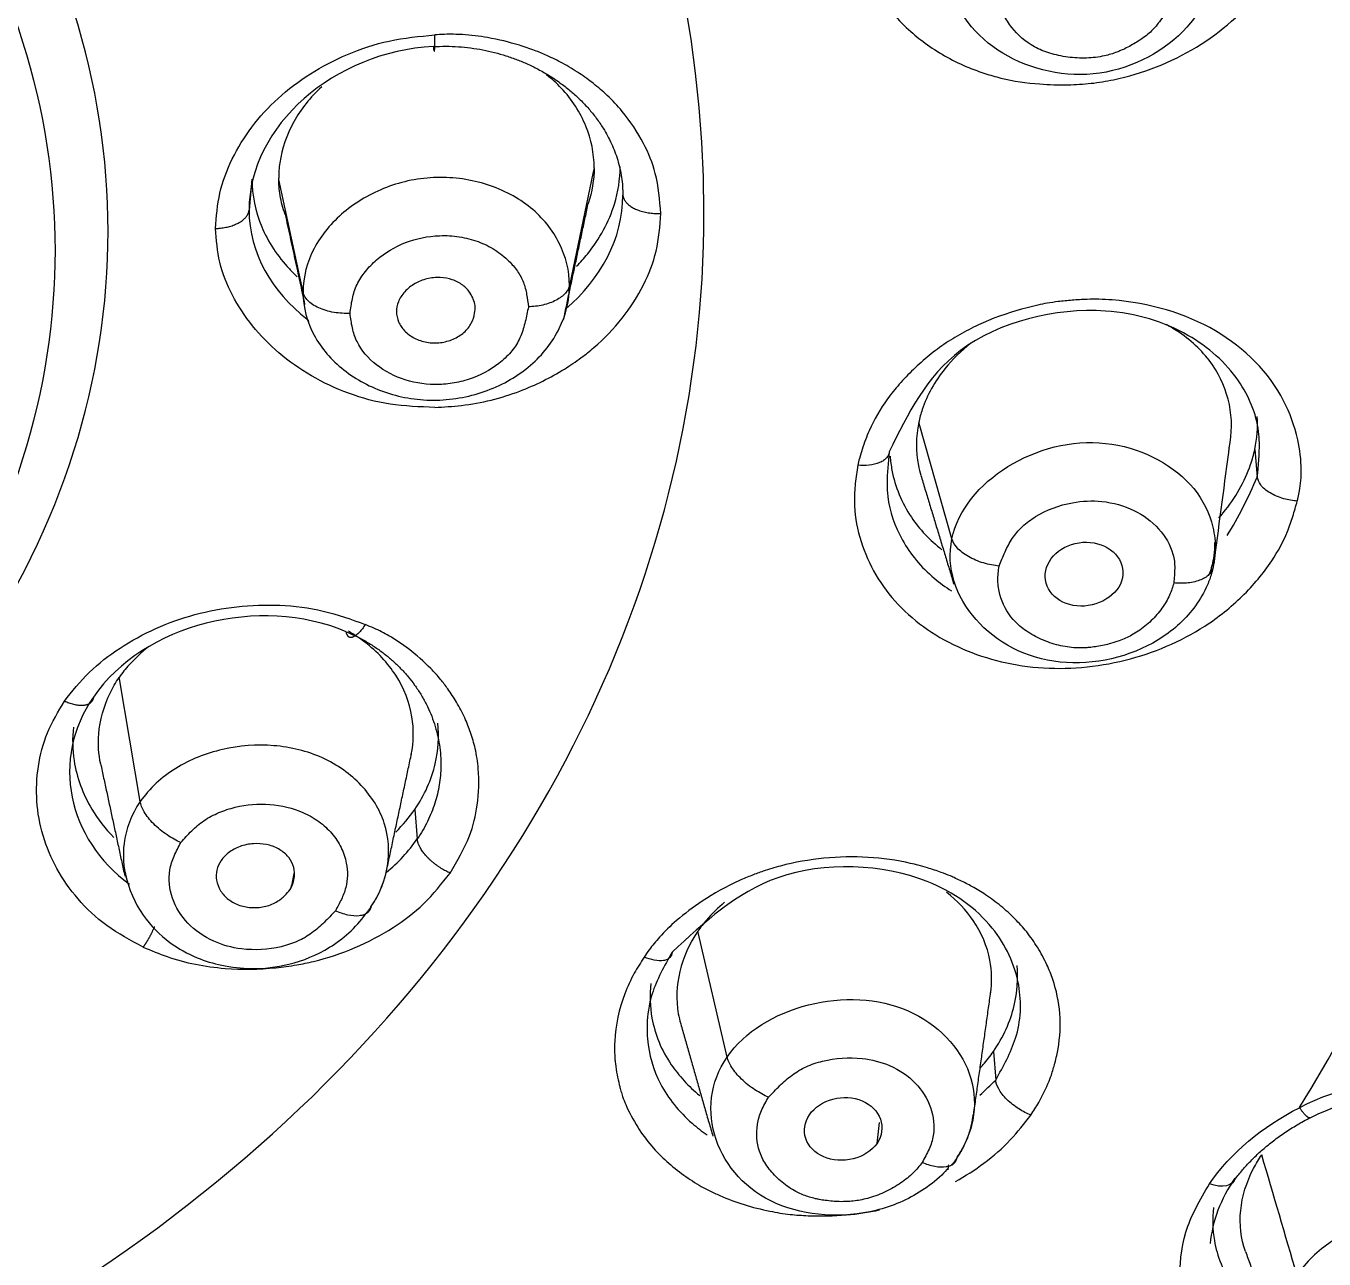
# Model space of a CAD drawing. Extents: x 0 to 1128, y 0 to 827.
# Drawn here: x 447.66 to 462.3, y 530.05 to 543.96 of the extents above; entities that cross this region are included whole.
import ezdxf

# ---------------------------------------------------------------- set-up
doc = ezdxf.new("R2010")
doc.units = 0
doc.header["$LTSCALE"] = 10
doc.header["$MEASUREMENT"] = 0
doc.layers.add('1', color=7, linetype='CONTINUOUS')

msp = doc.modelspace()

# ---------------------------------------------------------------- linework, layer by layer
at = {"layer": '1', "color": 7, "linetype": 'Continuous', "lineweight": -3}
for p, q in [((454.06, 542.309), (453.792, 541.028)), ((454.07, 542.357), (454.06, 542.309)), ((450.211, 542.229), (450.178, 541.879)), ((450.515, 542.224), (450.512, 542.239)), ((450.787, 540.954), (450.515, 542.224)), ((457.735, 539.472), (457.731, 539.485)), ((458.106, 538.17), (457.735, 539.472)), ((461.521, 539.18), (461.55, 538.868)), ((448.715, 536.591), (448.712, 536.607)), ((448.95, 535.207), (448.715, 536.591)), ((452.048, 535.12), (452.075, 534.787)), ((455.244, 533.732), (455.24, 533.746)), ((455.57, 532.326), (455.244, 533.732)), ((458.573, 532.388), (458.599, 532.067)), ((457.261, 531.352), (457.29, 531.586))]:
    msp.add_line(p, q, dxfattribs=at)
for centre, major_axis, start_param, end_param in [((437.081, 545.153), (38.932, 0), 5.765608, 7.853982), ((437.081, 545.084), (38.762, 0), 4.712389, 7.853982), ((437.081, 545.06), (38.555, 0), 4.712389, 7.853982), ((437.081, 545.06), (-37.7, 0), 2.104965, 4.712389), ((437.081, 541.86), (-18.228, 0), 3.141593, 4.712389), ((437.081, 541.64), (11.507, 0), 4.712389, 7.853982), ((437.081, 541.425), (10.912, 0), 4.712389, 7.853982), ((437.081, 544.455), (-36.953, 0), 1.570796, 3.141593), ((437.081, 541.86), (-18.228, 0), 1.570796, 3.141593), ((437.081, 542.522), (28.054, 0), 5.807892, 5.972982), ((437.081, 544.651), (37.281, 0), 3.592657, 5.752256)]:
    msp.add_ellipse(centre, major_axis=major_axis, ratio=0.838671, start_param=start_param, end_param=end_param, dxfattribs=at)
for points, knots in [([(443.123, 512.535), (448.124, 513.167), (452.981, 514.592), (461.741, 518.832), (465.642, 521.647), (471.949, 528.279), (474.354, 532.094), (477.336, 540.2), (477.912, 544.488), (477.157, 552.948), (475.825, 557.116), (471.437, 564.759), (468.382, 568.232), (460.967, 574.002), (456.61, 576.298), (447.195, 579.397), (442.139, 580.199), (437.081, 580.199)], [0, 0, 0, 0, 0.125, 0.125, 0.25, 0.25, 0.375, 0.375, 0.5, 0.5, 0.625, 0.625, 0.75, 0.75, 0.875, 0.875, 1, 1, 1, 1]), ([(455.303, 576.847), (456.25, 576.426), (458.143, 575.585), (460.822, 574.091), (463.36, 572.437), (465.732, 570.617), (467.926, 568.648), (469.928, 566.539), (471.726, 564.304), (473.307, 561.957), (474.662, 559.512), (475.784, 556.986), (476.664, 554.392), (477.297, 551.748), (477.68, 549.07), (477.81, 546.374), (477.717, 544.365), (477.602, 543.26), (477.577, 543.05)], [0, 0, 0, 0, 0.065645, 0.131286, 0.196924, 0.262559, 0.328196, 0.393835, 0.459473, 0.525111, 0.590749, 0.656388, 0.722029, 0.787671, 0.853315, 0.91896, 0.984607, 1, 1, 1, 1]), ([(457.043, 544.905), (457.046, 544.893), (457.052, 544.863), (457.072, 544.793), (457.103, 544.695), (457.143, 544.579), (457.191, 544.476), (457.237, 544.385), (457.318, 544.256), (457.444, 544.085), (457.625, 543.899), (457.899, 543.684), (458.183, 543.524), (458.474, 543.42), (458.736, 543.343), (459.051, 543.298), (459.394, 543.289), (459.673, 543.304), (460.177, 543.387), (460.899, 543.672), (461.638, 544.322), (461.975, 545.009), (462.029, 545.434), (462.036, 545.585), (462.038, 545.625), (462.037, 545.701), (462.027, 545.822), (462.01, 545.914), (462, 545.967)], [0, 0, 0, 0, 0.005864, 0.013636, 0.0326, 0.052305, 0.068717, 0.083048, 0.098102, 0.135918, 0.175985, 0.209648, 0.282733, 0.308607, 0.333502, 0.390915, 0.43169, 0.465294, 0.497637, 0.625651, 0.753059, 0.878493, 0.939776, 0.94194, 0.945638, 0.957611, 0.975697, 1, 1, 1, 1]), ([(461.053, 544.95), (461.051, 544.963), (461.067, 544.876), (461.075, 544.794), (461.076, 544.748), (461.073, 544.611), (461.058, 544.527), (460.989, 544.282), (460.909, 544.128), (460.575, 543.718), (460.226, 543.511), (459.08, 543.288), (458.242, 543.741), (458.106, 544.388)], [0, 0, 0, 0, 0.03125, 0.03125, 0.0625, 0.0625, 0.125, 0.125, 0.25, 0.25, 0.5, 0.5, 1, 1, 1, 1]), ([(460.608, 544.633), (460.614, 544.585), (460.626, 544.484), (460.6, 544.323), (460.546, 544.158), (460.468, 544.03), (460.397, 543.942), (460.344, 543.886), (460.28, 543.834), (460.213, 543.787), (460.141, 543.744), (460.074, 543.709), (460.016, 543.681), (459.935, 543.649), (459.809, 543.61), (459.62, 543.588), (459.411, 543.6), (459.212, 543.642), (458.98, 543.736), (458.803, 543.893), (458.683, 544.08), (458.653, 544.186), (458.638, 544.24)], [0, 0, 0, 0, 0.054279, 0.115798, 0.180488, 0.244899, 0.27327, 0.297886, 0.323668, 0.355587, 0.379723, 0.406202, 0.428739, 0.443022, 0.489863, 0.555193, 0.62383, 0.691696, 0.754495, 0.875032, 0.937133, 1, 1, 1, 1]), ([(449.799, 541.672), (449.809, 541.806), (449.83, 542.073), (449.976, 542.461), (450.198, 542.822), (450.595, 543.258), (451.133, 543.599), (451.76, 543.805), (452.099, 543.839), (452.272, 543.856)], [0, 0, 0, 0, 0.122698, 0.244869, 0.367211, 0.490074, 0.73803, 0.866369, 1, 1, 1, 1]), ([(454.822, 541.841), (454.81, 541.993), (454.789, 542.266), (454.629, 542.655), (454.434, 542.947), (454.232, 543.165), (454.092, 543.284), (453.985, 543.365), (453.872, 543.444), (453.723, 543.534), (453.552, 543.617), (453.39, 543.686), (453.17, 543.759), (452.899, 543.826), (452.613, 543.861), (452.413, 543.864), (452.309, 543.858), (452.272, 543.856)], [0, 0, 0, 0, 0.137586, 0.245941, 0.371958, 0.442463, 0.499477, 0.525628, 0.553364, 0.613557, 0.666301, 0.705635, 0.753132, 0.848234, 0.921131, 0.972109, 1, 1, 1, 1]), ([(454.07, 542.357), (454.07, 542.517), (454.037, 542.677), (453.914, 542.981), (453.819, 543.128), (453.649, 543.308), (453.593, 543.358), (453.533, 543.405)], [0, 0, 0, 0, 0.404667, 0.404667, 0.823383, 0.823383, 1, 1, 1, 1]), ([(450.997, 543.271), (450.869, 543.154), (450.761, 543.019), (450.602, 542.729), (450.549, 542.571), (450.516, 542.355), (450.512, 542.297), (450.512, 542.239)], [0, 0, 0, 0, 0.419312, 0.419312, 0.846658, 0.846658, 1, 1, 1, 1]), ([(453.872, 541.246), (453.916, 541.29), (453.957, 541.336), (454.133, 541.555), (454.239, 541.749), (454.342, 542.084), (454.363, 542.227), (454.363, 542.367)], [0, 0, 0, 0, 0.140682, 0.140682, 0.650766, 0.650766, 1, 1, 1, 1]), ([(450.211, 542.229), (450.211, 542.046), (450.249, 541.862), (450.393, 541.52), (450.5, 541.357), (450.661, 541.185), (450.691, 541.155), (450.722, 541.127)], [0, 0, 0, 0, 0.450552, 0.450552, 0.903345, 0.903345, 1, 1, 1, 1]), ([(450.585, 541.828), (450.56, 541.899), (450.541, 541.971), (450.518, 542.109), (450.512, 542.174), (450.512, 542.239)], [0, 0, 0, 0, 0.53465, 0.53465, 1, 1, 1, 1]), ([(453.792, 541.028), (453.792, 541.193), (453.711, 541.519), (453.382, 541.931), (452.964, 542.15), (452.588, 542.238), (452.294, 542.256), (452.003, 542.223), (451.633, 542.115), (451.223, 541.876), (450.877, 541.462), (450.787, 541.128), (450.787, 540.954)], [0, 0, 0, 0, 0.125, 0.25, 0.375, 0.4375, 0.5, 0.5625, 0.625, 0.75, 0.875, 1, 1, 1, 1]), ([(452.272, 539.654), (452.373, 539.659), (452.7, 539.676), (453.21, 539.806), (453.648, 540.024), (453.914, 540.204), (454.267, 540.484), (454.584, 540.89), (454.792, 541.424), (454.812, 541.698), (454.822, 541.841)], [0, 0, 0, 0, 0.076539, 0.248308, 0.393169, 0.453603, 0.502015, 0.753921, 0.87163, 1, 1, 1, 1]), ([(452.272, 539.654), (452.103, 539.66), (451.768, 539.671), (451.143, 539.843), (450.477, 540.23), (450.03, 540.787), (449.829, 541.284), (449.809, 541.544), (449.799, 541.672)], [0, 0, 0, 0, 0.131505, 0.260221, 0.512195, 0.75971, 0.880917, 1, 1, 1, 1]), ([(451.317, 540.714), (451.324, 540.77), (451.335, 540.852), (451.363, 540.961), (451.404, 541.067), (451.486, 541.19), (451.653, 541.365), (451.933, 541.532), (452.271, 541.601), (452.551, 541.585), (452.764, 541.53), (452.955, 541.437), (453.102, 541.319), (453.208, 541.193), (453.266, 541.087), (453.295, 540.997), (453.314, 540.905), (453.323, 540.835), (453.328, 540.788)], [0, 0, 0, 0, 0.063042, 0.094196, 0.125209, 0.187664, 0.250102, 0.374984, 0.499861, 0.571217, 0.64257, 0.713923, 0.785286, 0.839201, 0.892766, 0.919409, 0.946138, 1, 1, 1, 1]), ([(450.787, 540.954), (450.787, 540.781), (450.877, 540.452), (451.222, 540.055), (451.632, 539.836), (452.001, 539.746), (452.292, 539.727), (452.586, 539.759), (452.868, 539.838), (453.129, 539.96), (453.36, 540.123), (453.547, 540.32), (453.732, 540.615), (453.792, 540.862), (453.792, 541.028)], [0, 0, 0, 0, 0.125, 0.25, 0.375, 0.4375, 0.5, 0.5625, 0.625, 0.6875, 0.75, 0.8125, 0.875, 1, 1, 1, 1]), ([(452.729, 540.802), (452.718, 540.85), (452.701, 540.898), (452.651, 540.975), (452.622, 541.007), (452.554, 541.058), (452.513, 541.079), (452.427, 541.108), (452.381, 541.116), (452.284, 541.121), (452.233, 541.116), (452.137, 541.092), (452.091, 541.073), (452.006, 541.025), (451.966, 540.994), (451.903, 540.923), (451.878, 540.884), (451.848, 540.808), (451.841, 540.77), (451.841, 540.733)], [0, 0, 0, 0, 0.132601, 0.132601, 0.237972, 0.237972, 0.343557, 0.343557, 0.448926, 0.448926, 0.561915, 0.561915, 0.671392, 0.671392, 0.788006, 0.788006, 0.901862, 0.901862, 1, 1, 1, 1]), ([(453.792, 541.028), (453.789, 541.014), (453.778, 540.985), (453.748, 540.941), (453.702, 540.899), (453.622, 540.849), (453.52, 540.812), (453.41, 540.793), (453.355, 540.789), (453.328, 540.788)], [0, 0, 0, 0, 0.123912, 0.249145, 0.374378, 0.499611, 0.750076, 0.875309, 1, 1, 1, 1]), ([(451.317, 540.714), (451.288, 540.713), (451.228, 540.714), (451.105, 540.727), (450.984, 540.762), (450.891, 540.814), (450.837, 540.86), (450.802, 540.907), (450.79, 540.939), (450.787, 540.954)], [0, 0, 0, 0, 0.124691, 0.249924, 0.500389, 0.625622, 0.750855, 0.876088, 1, 1, 1, 1]), ([(462, 538.597), (462.004, 538.611), (462.013, 538.649), (462.038, 538.765), (462.055, 538.985), (462.01, 539.332), (461.802, 539.922), (461.147, 540.596), (460.283, 540.848), (459.769, 540.874), (459.618, 540.873), (459.464, 540.863), (459.315, 540.849), (459.185, 540.831), (459.069, 540.807), (458.824, 540.746), (458.539, 540.653), (458.241, 540.505), (458.036, 540.382), (457.845, 540.241), (457.669, 540.084), (457.511, 539.92), (457.332, 539.695), (457.207, 539.482), (457.129, 539.287), (457.093, 539.182), (457.064, 539.086), (457.049, 539.027), (457.043, 539.002)], [0, 0, 0, 0, 0.006399, 0.017603, 0.053479, 0.106881, 0.178926, 0.341506, 0.503752, 0.523492, 0.540339, 0.561863, 0.582197, 0.597646, 0.611578, 0.627332, 0.693827, 0.724994, 0.755739, 0.78716, 0.819165, 0.850538, 0.880022, 0.939251, 0.955395, 0.97256, 0.988262, 1, 1, 1, 1]), ([(453.328, 540.788), (453.318, 540.732), (453.296, 540.622), (453.248, 540.459), (453.164, 540.306), (452.993, 540.133), (452.77, 540), (452.519, 539.929), (452.258, 539.899), (451.93, 539.943), (451.599, 540.118), (451.425, 540.318), (451.363, 540.471), (451.335, 540.578), (451.324, 540.66), (451.317, 540.714)], [0, 0, 0, 0, 0.064052, 0.126755, 0.188326, 0.250857, 0.375724, 0.438167, 0.500616, 0.625533, 0.750452, 0.874799, 0.905823, 0.936975, 1, 1, 1, 1]), ([(451.841, 540.733), (451.841, 540.694), (451.849, 540.655), (451.881, 540.582), (451.904, 540.548), (451.963, 540.485), (452.001, 540.457), (452.086, 540.413), (452.133, 540.398), (452.232, 540.38), (452.285, 540.378), (452.386, 540.391), (452.434, 540.404), (452.524, 540.443), (452.566, 540.469), (452.636, 540.53), (452.665, 540.566), (452.703, 540.64), (452.716, 540.678), (452.727, 540.744), (452.729, 540.773), (452.728, 540.802)], [0, 0, 0, 0, 0.098506, 0.098506, 0.196465, 0.196465, 0.303981, 0.303981, 0.41042, 0.41042, 0.520243, 0.520243, 0.623988, 0.623988, 0.728719, 0.728719, 0.832938, 0.832938, 0.928316, 0.928316, 1, 1, 1, 1]), ([(461.573, 539.255), (461.572, 539.297), (461.555, 539.544), (461.361, 540.01), (460.774, 540.536), (459.662, 540.877), (458.045, 540.471), (457.608, 539.579), (457.399, 539.154)], [0, 0, 0, 0, 0.025554, 0.149912, 0.296816, 0.466482, 0.745796, 1, 1, 1, 1]), ([(461.232, 539.198), (461.266, 539.361), (461.267, 539.528), (461.202, 539.844), (461.136, 539.998), (460.948, 540.273), (460.82, 540.397), (460.624, 540.531), (460.574, 540.561), (460.522, 540.59)], [0, 0, 0, 0, 0.299039, 0.299039, 0.597267, 0.597267, 0.902056, 0.902056, 1, 1, 1, 1]), ([(458.32, 540.379), (458.209, 540.293), (458.11, 540.194), (457.913, 539.948), (457.825, 539.791), (457.755, 539.582), (457.741, 539.533), (457.731, 539.485)], [0, 0, 0, 0, 0.363893, 0.363893, 0.855323, 0.855323, 1, 1, 1, 1]), ([(457.731, 539.485), (457.697, 539.323), (457.697, 539.157), (457.735, 538.962), (457.744, 538.925), (457.755, 538.888)], [0, 0, 0, 0, 0.806902, 0.806902, 1, 1, 1, 1]), ([(458.106, 538.17), (458.241, 538.822), (459.075, 539.333), (460.218, 539.206), (460.567, 539.031), (460.904, 538.661), (460.985, 538.52), (461.056, 538.283), (461.079, 538.158), (461.075, 538.024), (461.069, 537.944), (461.056, 537.873), (461.053, 537.86)], [0, 0, 0, 0, 0.5, 0.5, 0.75, 0.75, 0.875, 0.875, 0.9375, 0.96875, 0.96875, 1, 1, 1, 1]), ([(457.399, 539.154), (457.397, 539.131), (457.382, 539.095), (457.337, 539.055), (457.276, 539.021), (457.174, 538.997), (457.085, 538.998), (457.043, 539.002)], [0, 0, 0, 0, 0.250922, 0.376383, 0.501843, 0.752765, 1, 1, 1, 1]), ([(457.407, 539.104), (457.412, 539.05), (457.419, 538.997), (457.465, 538.758), (457.54, 538.577), (457.739, 538.279), (457.857, 538.155), (457.993, 538.049)], [0, 0, 0, 0, 0.133458, 0.133458, 0.603743, 0.603743, 1, 1, 1, 1]), ([(461.114, 538.404), (461.132, 538.424), (461.149, 538.445), (461.302, 538.632), (461.409, 538.818), (461.493, 539.065), (461.509, 539.123), (461.521, 539.18)], [0, 0, 0, 0, 0.087118, 0.087118, 0.793228, 0.793228, 1, 1, 1, 1]), ([(457.043, 539.002), (457.033, 538.933), (457.018, 538.831), (457.006, 538.694), (457.001, 538.49), (457.073, 538.053), (457.342, 537.556), (457.774, 537.171), (458.162, 536.943), (458.602, 536.787), (459.234, 536.679), (460.071, 536.752), (460.865, 537.088), (461.394, 537.514), (461.702, 537.882), (461.873, 538.195), (461.951, 538.424), (461.984, 538.539), (462, 538.597)], [0, 0, 0, 0, 0.031302, 0.046906, 0.062488, 0.124967, 0.249852, 0.312305, 0.374762, 0.43722, 0.499685, 0.62465, 0.749605, 0.821241, 0.89294, 0.946418, 0.97316, 1, 1, 1, 1]), ([(457.374, 538.791), (457.375, 538.744), (457.386, 538.524), (457.523, 538.137), (457.808, 537.79), (458.032, 537.628), (458.102, 537.584)], [0, 0, 0, 0, 0.099199, 0.462852, 0.841268, 1, 1, 1, 1]), ([(462, 538.597), (461.953, 538.6), (461.846, 538.618), (461.713, 538.673), (461.631, 538.732), (461.571, 538.794), (461.553, 538.841), (461.55, 538.868)], [0, 0, 0, 0, 0.246732, 0.497821, 0.623366, 0.748911, 1, 1, 1, 1]), ([(458.638, 537.864), (458.659, 537.917), (458.701, 538.023), (458.78, 538.176), (458.895, 538.314), (459.11, 538.474), (459.423, 538.592), (459.818, 538.61), (460.17, 538.51), (460.456, 538.297), (460.585, 538.077), (460.616, 537.918), (460.62, 537.81), (460.613, 537.729), (460.608, 537.674)], [0, 0, 0, 0, 0.063636, 0.126088, 0.187939, 0.250872, 0.393805, 0.500693, 0.625165, 0.749832, 0.874912, 0.906038, 0.937161, 1, 1, 1, 1]), ([(461.053, 537.86), (461.056, 537.873), (461.036, 537.786), (461.01, 537.707), (460.993, 537.663), (460.934, 537.536), (460.887, 537.461), (460.725, 537.25), (460.589, 537.128), (460.115, 536.838), (459.709, 536.742), (458.56, 536.858), (457.968, 537.523), (458.106, 538.17)], [0, 0, 0, 0, 0.03125, 0.03125, 0.0625, 0.0625, 0.125, 0.125, 0.25, 0.25, 0.5, 0.5, 1, 1, 1, 1]), ([(458.638, 537.864), (458.582, 537.87), (458.46, 537.892), (458.312, 537.954), (458.218, 538.018), (458.144, 538.086), (458.115, 538.138), (458.106, 538.17)], [0, 0, 0, 0, 0.250198, 0.500927, 0.626291, 0.751655, 1, 1, 1, 1]), ([(460.608, 537.674), (460.594, 537.628), (460.564, 537.529), (460.476, 537.385), (460.359, 537.245), (460.236, 537.147), (460.135, 537.085), (460.064, 537.048), (459.985, 537.017), (459.904, 536.991), (459.82, 536.971), (459.745, 536.958), (459.679, 536.947), (459.592, 536.94), (459.461, 536.94), (459.278, 536.972), (459.091, 537.043), (458.924, 537.139), (458.749, 537.293), (458.65, 537.491), (458.615, 537.701), (458.63, 537.81), (458.638, 537.864)], [0, 0, 0, 0, 0.054279, 0.115798, 0.180488, 0.244899, 0.27327, 0.297886, 0.323668, 0.355587, 0.379723, 0.406202, 0.428739, 0.443022, 0.489863, 0.555193, 0.62383, 0.691696, 0.754495, 0.875032, 0.937133, 1, 1, 1, 1]), ([(461.053, 537.86), (461.05, 537.832), (461.03, 537.788), (460.974, 537.739), (460.897, 537.698), (460.772, 537.668), (460.661, 537.669), (460.608, 537.674)], [0, 0, 0, 0, 0.248345, 0.373709, 0.499073, 0.749802, 1, 1, 1, 1]), ([(448.095, 536.34), (448.183, 536.451), (448.36, 536.674), (448.715, 536.948), (449.119, 537.17), (449.714, 537.382), (450.373, 537.454), (451.026, 537.373), (451.333, 537.261), (451.489, 537.205)], [0, 0, 0, 0, 0.122698, 0.244869, 0.367211, 0.490074, 0.738031, 0.866369, 1, 1, 1, 1]), ([(452.445, 534.401), (452.526, 534.539), (452.671, 534.784), (452.768, 535.187), (452.777, 535.52), (452.736, 535.793), (452.688, 535.954), (452.646, 536.069), (452.597, 536.184), (452.525, 536.323), (452.43, 536.467), (452.334, 536.594), (452.191, 536.748), (452.002, 536.919), (451.781, 537.067), (451.614, 537.153), (451.522, 537.191), (451.489, 537.205)], [0, 0, 0, 0, 0.137587, 0.245941, 0.371959, 0.442464, 0.499477, 0.525628, 0.553364, 0.613557, 0.666301, 0.705635, 0.753132, 0.848234, 0.921132, 0.972109, 1, 1, 1, 1]), ([(452.008, 535.738), (452.035, 535.879), (452.038, 536.024), (451.989, 536.328), (451.925, 536.488), (451.743, 536.771), (451.624, 536.899), (451.426, 537.05), (451.364, 537.091), (451.298, 537.128)], [0, 0, 0, 0, 0.265807, 0.265807, 0.576792, 0.576792, 0.875456, 0.875456, 1, 1, 1, 1]), ([(449.043, 536.954), (448.964, 536.891), (448.892, 536.823), (448.785, 536.705), (448.747, 536.657), (448.712, 536.607)], [0, 0, 0, 0, 0.611239, 0.611239, 1, 1, 1, 1]), ([(448.505, 535.63), (448.48, 535.742), (448.472, 535.857), (448.496, 536.127), (448.54, 536.284), (448.64, 536.492), (448.673, 536.551), (448.712, 536.607)], [0, 0, 0, 0, 0.342305, 0.342305, 0.810298, 0.810298, 1, 1, 1, 1]), ([(448.984, 533.566), (448.843, 533.642), (448.563, 533.792), (448.134, 534.198), (447.863, 534.689), (447.771, 535.21), (447.788, 535.603), (447.886, 535.988), (448.026, 536.223), (448.095, 536.34)], [0, 0, 0, 0, 0.13287, 0.261622, 0.511677, 0.635547, 0.758214, 0.879573, 1, 1, 1, 1]), ([(448.197, 536.048), (448.183, 535.922), (448.186, 535.794), (448.234, 535.48), (448.302, 535.293), (448.472, 535.009), (448.556, 534.9), (448.654, 534.802)], [0, 0, 0, 0, 0.280893, 0.280893, 0.711435, 0.711435, 1, 1, 1, 1]), ([(452.048, 535.12), (452.158, 535.28), (452.236, 535.456), (452.312, 535.785), (452.322, 535.94), (452.307, 536.092)], [0, 0, 0, 0, 0.543142, 0.543142, 1, 1, 1, 1]), ([(451.553, 534.021), (451.651, 534.164), (451.776, 534.48), (451.742, 534.973), (451.517, 535.337), (451.249, 535.57), (451.01, 535.708), (450.742, 535.8), (450.363, 535.861), (449.871, 535.824), (449.33, 535.609), (449.054, 535.358), (448.95, 535.207)], [0, 0, 0, 0, 0.125, 0.25, 0.375, 0.4375, 0.5, 0.5625, 0.625, 0.75, 0.875, 1, 1, 1, 1]), ([(448.95, 535.207), (448.847, 535.057), (448.739, 534.764), (448.761, 534.469), (448.794, 534.342)], [0, 0, 0, 0, 0.550396, 1, 1, 1, 1]), ([(449.409, 534.745), (449.385, 534.756), (449.333, 534.781), (449.226, 534.847), (449.122, 534.932), (449.04, 535.024), (448.994, 535.091), (448.963, 535.154), (448.953, 535.191), (448.95, 535.207)], [0, 0, 0, 0, 0.124691, 0.249924, 0.500389, 0.625622, 0.750855, 0.876088, 1, 1, 1, 1]), ([(449.409, 534.745), (449.449, 534.79), (449.508, 534.857), (449.596, 534.939), (449.694, 535.014), (449.836, 535.087), (450.082, 535.169), (450.417, 535.197), (450.743, 535.117), (450.97, 534.987), (451.118, 534.852), (451.224, 534.692), (451.278, 534.529), (451.292, 534.376), (451.277, 534.26), (451.248, 534.17), (451.21, 534.082), (451.175, 534.018), (451.152, 533.975)], [0, 0, 0, 0, 0.063042, 0.094196, 0.125209, 0.187664, 0.250102, 0.374984, 0.499861, 0.571217, 0.64257, 0.713923, 0.785286, 0.839201, 0.892766, 0.919409, 0.946138, 1, 1, 1, 1]), ([(451.152, 533.975), (451.11, 533.931), (451.028, 533.844), (450.892, 533.723), (450.728, 533.626), (450.463, 533.54), (450.125, 533.521), (449.753, 533.623), (449.468, 533.823), (449.292, 534.111), (449.265, 534.357), (449.302, 534.516), (449.342, 534.62), (449.382, 534.695), (449.409, 534.745)], [0, 0, 0, 0, 0.063636, 0.126087, 0.187937, 0.250871, 0.393801, 0.500685, 0.625163, 0.749836, 0.87491, 0.906041, 0.937167, 1, 1, 1, 1]), ([(450.654, 534.236), (450.674, 534.282), (450.688, 534.331), (450.692, 534.418), (450.686, 534.457), (450.659, 534.53), (450.637, 534.565), (450.582, 534.625), (450.548, 534.652), (450.469, 534.696), (450.422, 534.713), (450.327, 534.732), (450.277, 534.735), (450.177, 534.729), (450.124, 534.718), (450.029, 534.683), (449.985, 534.659), (449.914, 534.605), (449.885, 534.576), (449.863, 534.544)], [0, 0, 0, 0, 0.132601, 0.132601, 0.237972, 0.237972, 0.343557, 0.343557, 0.448926, 0.448926, 0.561915, 0.561915, 0.671392, 0.671392, 0.788006, 0.788006, 0.901862, 0.901862, 1, 1, 1, 1]), ([(449.863, 534.544), (449.84, 534.51), (449.824, 534.473), (449.807, 534.397), (449.806, 534.358), (449.818, 534.279), (449.834, 534.238), (449.879, 534.166), (449.91, 534.132), (449.983, 534.076), (450.027, 534.052), (450.119, 534.022), (450.168, 534.013), (450.267, 534.01), (450.318, 534.015), (450.413, 534.038), (450.459, 534.058), (450.536, 534.106), (450.569, 534.133), (450.618, 534.186), (450.637, 534.211), (450.654, 534.236)], [0, 0, 0, 0, 0.098506, 0.098506, 0.196465, 0.196465, 0.303981, 0.303981, 0.41042, 0.41042, 0.520243, 0.520243, 0.623988, 0.623988, 0.728719, 0.728719, 0.832938, 0.832938, 0.928316, 0.928316, 1, 1, 1, 1]), ([(458.995, 531.672), (459.026, 531.718), (459.082, 531.804), (459.138, 531.914), (459.172, 531.987), (459.2, 532.05), (459.233, 532.137), (459.263, 532.24), (459.287, 532.339), (459.351, 532.656), (459.322, 533.014), (459.174, 533.381), (459.077, 533.561), (458.956, 533.735), (458.838, 533.863), (458.739, 533.959), (458.631, 534.052), (458.497, 534.151), (458.342, 534.247), (458.221, 534.308), (458.144, 534.343), (458.107, 534.36), (458.06, 534.381), (457.969, 534.416), (457.848, 534.455), (457.732, 534.488), (457.515, 534.543), (457.002, 534.612), (456.421, 534.559), (455.997, 534.43), (455.843, 534.374), (455.604, 534.274), (455.311, 534.11), (455.015, 533.887), (454.82, 533.699), (454.705, 533.558), (454.653, 533.481), (454.635, 533.454)], [0, 0, 0, 0, 0.024214, 0.044283, 0.054378, 0.060481, 0.075135, 0.09636, 0.109811, 0.12188, 0.246508, 0.274455, 0.309344, 0.341833, 0.371929, 0.387604, 0.403277, 0.434598, 0.459633, 0.480402, 0.490848, 0.494724, 0.497134, 0.512124, 0.534285, 0.548305, 0.560126, 0.623185, 0.748741, 0.774844, 0.792265, 0.811623, 0.874552, 0.923027, 0.960053, 0.98587, 1, 1, 1, 1]), ([(458.877, 532.838), (458.882, 532.938), (458.86, 533.277), (458.594, 533.846), (457.724, 534.487), (456.077, 534.56), (455.311, 533.845), (454.949, 533.508)], [0, 0, 0, 0, 0.067511, 0.228625, 0.415667, 0.723845, 1, 1, 1, 1]), ([(448.782, 534.39), (448.821, 534.218), (448.943, 533.937), (449.251, 533.619), (449.569, 533.444), (449.881, 533.349), (450.231, 533.31), (450.658, 533.358), (451.034, 533.515), (451.316, 533.726), (451.437, 533.862), (451.492, 533.939)], [0, 0, 0, 0, 0.153685, 0.281296, 0.384646, 0.46846, 0.565391, 0.686144, 0.830242, 0.911581, 1, 1, 1, 1]), ([(448.984, 533.566), (449.073, 533.528), (449.36, 533.407), (449.869, 533.308), (450.369, 533.315), (450.701, 533.361), (451.167, 533.457), (451.677, 533.677), (452.171, 534.053), (452.351, 534.282), (452.445, 534.401)], [0, 0, 0, 0, 0.076538, 0.248308, 0.393169, 0.453604, 0.502015, 0.753921, 0.87163, 1, 1, 1, 1]), ([(458.541, 533.044), (458.559, 533.169), (458.556, 533.296), (458.504, 533.576), (458.439, 533.729), (458.266, 533.983), (458.163, 534.091), (458.045, 534.184)], [0, 0, 0, 0, 0.293646, 0.293646, 0.673955, 0.673955, 1, 1, 1, 1]), ([(451.553, 534.021), (451.55, 534.008), (451.541, 533.983), (451.515, 533.952), (451.475, 533.929), (451.406, 533.913), (451.317, 533.919), (451.222, 533.946), (451.175, 533.964), (451.152, 533.975)], [0, 0, 0, 0, 0.123912, 0.249145, 0.374378, 0.499611, 0.750076, 0.875309, 1, 1, 1, 1]), ([(455.542, 534.072), (455.467, 534.01), (455.398, 533.942), (455.302, 533.83), (455.27, 533.788), (455.24, 533.746)], [0, 0, 0, 0, 0.640575, 0.640575, 1, 1, 1, 1]), ([(455.24, 533.746), (455.143, 533.604), (455.074, 533.448), (454.999, 533.134), (454.993, 532.97), (455.026, 532.777), (455.035, 532.738), (455.046, 532.701)], [0, 0, 0, 0, 0.443048, 0.443048, 0.889703, 0.889703, 1, 1, 1, 1]), ([(454.635, 533.454), (454.596, 533.393), (454.51, 533.26), (454.368, 532.947), (454.301, 532.639), (454.3, 532.395), (454.303, 532.311), (454.311, 532.229), (454.328, 532.13), (454.348, 532.037), (454.363, 531.976), (454.375, 531.932), (454.394, 531.872), (454.448, 531.733), (454.55, 531.541), (454.708, 531.326), (454.885, 531.146), (455.074, 530.996), (455.236, 530.888), (455.376, 530.816), (455.618, 530.699), (455.928, 530.606), (456.236, 530.554), (456.382, 530.542), (456.592, 530.53), (456.896, 530.535), (457.165, 530.575), (457.288, 530.601)], [0, 0, 0, 0, 0.042809, 0.094677, 0.209838, 0.23923, 0.251817, 0.264724, 0.292157, 0.316875, 0.326367, 0.332956, 0.346441, 0.367258, 0.429114, 0.484393, 0.533618, 0.582971, 0.628578, 0.647357, 0.672781, 0.7816, 0.823114, 0.840973, 0.859186, 0.934708, 1, 1, 1, 1]), ([(454.949, 533.508), (454.947, 533.485), (454.934, 533.453), (454.894, 533.425), (454.84, 533.409), (454.751, 533.413), (454.672, 533.438), (454.635, 533.454)], [0, 0, 0, 0, 0.251002, 0.376503, 0.502003, 0.753005, 1, 1, 1, 1]), ([(454.949, 533.508), (454.862, 533.353), (454.743, 533.141), (454.691, 532.917), (454.682, 532.856)], [0, 0, 0, 0, 0.727192, 1, 1, 1, 1]), ([(458.573, 532.388), (458.685, 532.55), (458.765, 532.729), (458.843, 533.057), (458.854, 533.211), (458.84, 533.36)], [0, 0, 0, 0, 0.54453, 0.54453, 1, 1, 1, 1]), ([(454.711, 533.156), (454.696, 533.025), (454.7, 532.893), (454.755, 532.58), (454.83, 532.4), (455.026, 532.113), (455.135, 531.995), (455.261, 531.893)], [0, 0, 0, 0, 0.277526, 0.277526, 0.680202, 0.680202, 1, 1, 1, 1]), ([(455.57, 532.326), (455.962, 532.901), (456.942, 533.144), (457.945, 532.699), (458.196, 532.436), (458.354, 531.993), (458.371, 531.837), (458.339, 531.594), (458.309, 531.47), (458.25, 531.345), (458.211, 531.272), (458.17, 531.209), (458.162, 531.198)], [0, 0, 0, 0, 0.5, 0.5, 0.75, 0.75, 0.875, 0.875, 0.9375, 0.96875, 0.96875, 1, 1, 1, 1]), ([(454.682, 532.856), (454.665, 532.747), (454.658, 532.459), (454.787, 532.004), (455.071, 531.655), (455.285, 531.489), (455.345, 531.448)], [0, 0, 0, 0, 0.20203, 0.531117, 0.875667, 1, 1, 1, 1]), ([(458.599, 532.067), (458.685, 532.222), (458.825, 532.472), (458.871, 532.737), (458.877, 532.838)], [0, 0, 0, 0, 0.619351, 1, 1, 1, 1]), ([(458.429, 532.206), (458.439, 532.217), (458.449, 532.229), (458.5, 532.288), (458.538, 532.337), (458.573, 532.388)], [0, 0, 0, 0, 0.198808, 0.198808, 1, 1, 1, 1]), ([(458.068, 531.077), (458.044, 531.05), (458.018, 531.022), (457.919, 530.927), (457.845, 530.87), (457.609, 530.718), (457.434, 530.642), (456.876, 530.504), (456.462, 530.53), (455.448, 530.966), (455.175, 531.759), (455.57, 532.326)], [0, 0, 0, 0, 0.02528, 0.02528, 0.090261, 0.090261, 0.220224, 0.220224, 0.480149, 0.480149, 1, 1, 1, 1]), ([(456.038, 531.873), (455.989, 531.894), (455.882, 531.95), (455.751, 532.054), (455.668, 532.144), (455.604, 532.232), (455.578, 532.292), (455.57, 532.326)], [0, 0, 0, 0, 0.250198, 0.500927, 0.626291, 0.751655, 1, 1, 1, 1]), ([(456.038, 531.873), (456.079, 531.917), (456.161, 532.004), (456.297, 532.125), (456.46, 532.223), (456.723, 532.311), (457.06, 532.334), (457.43, 532.239), (457.712, 532.045), (457.887, 531.763), (457.915, 531.52), (457.878, 531.363), (457.838, 531.26), (457.797, 531.186), (457.77, 531.136)], [0, 0, 0, 0, 0.063636, 0.126088, 0.187939, 0.250872, 0.393805, 0.500693, 0.625165, 0.749832, 0.874912, 0.906038, 0.937161, 1, 1, 1, 1]), ([(465.739, 530.048), (465.964, 530.802), (465.583, 531.517), (464.05, 532.225), (462.93, 532.211), (462.026, 531.755)], [0, 0, 0, 0, 0.5, 0.5, 1, 1, 1, 1]), ([(458.995, 531.672), (458.953, 531.688), (458.859, 531.735), (458.742, 531.827), (458.67, 531.909), (458.617, 531.988), (458.601, 532.04), (458.599, 532.067)], [0, 0, 0, 0, 0.246995, 0.497997, 0.623497, 0.748998, 1, 1, 1, 1]), ([(462.108, 531.622), (462.351, 531.745), (462.808, 531.911), (463.491, 531.981), (464.031, 531.93), (464.439, 531.816), (464.762, 531.655), (465.013, 531.444), (465.203, 531.169), (465.264, 530.953), (465.273, 530.831)], [0, 0, 0, 0, 0.170221, 0.3166, 0.441233, 0.543582, 0.629921, 0.733042, 0.856481, 1, 1, 1, 1]), ([(457.77, 531.136), (457.738, 531.096), (457.67, 531.012), (457.53, 530.902), (457.365, 530.803), (457.211, 530.746), (457.093, 530.717), (457.012, 530.702), (456.926, 530.695), (456.841, 530.694), (456.756, 530.699), (456.681, 530.708), (456.617, 530.717), (456.534, 530.735), (456.413, 530.772), (456.259, 530.854), (456.116, 530.974), (456.002, 531.111), (455.905, 531.306), (455.895, 531.519), (455.95, 531.726), (456.008, 531.824), (456.038, 531.873)], [0, 0, 0, 0, 0.054279, 0.115798, 0.180488, 0.244899, 0.27327, 0.297886, 0.323668, 0.355587, 0.379723, 0.406202, 0.428739, 0.443022, 0.489863, 0.555193, 0.62383, 0.691696, 0.754495, 0.875032, 0.937133, 1, 1, 1, 1]), ([(458.146, 530.922), (458.259, 530.985), (458.481, 531.129), (458.771, 531.38), (458.921, 531.576), (458.995, 531.672)], [0, 0, 0, 0, 0.323662, 0.669701, 1, 1, 1, 1]), ([(458.162, 531.198), (458.159, 531.17), (458.142, 531.132), (458.092, 531.099), (458.025, 531.079), (457.914, 531.084), (457.817, 531.116), (457.77, 531.136)], [0, 0, 0, 0, 0.248345, 0.373709, 0.499073, 0.749802, 1, 1, 1, 1]), ([(461.417, 530.133), (461.364, 530.277), (461.346, 530.437), (461.378, 530.754), (461.427, 530.915), (461.534, 531.121), (461.565, 531.173), (461.6, 531.223)], [0, 0, 0, 0, 0.431716, 0.431716, 0.856282, 0.856282, 1, 1, 1, 1]), ([(460.67, 529.786), (460.678, 529.975), (460.695, 530.355), (460.905, 530.715), (461.01, 530.896)], [0, 0, 0, 0, 0.49967, 1, 1, 1, 1]), ([(461.057, 530.629), (461.042, 530.503), (461.045, 530.377), (461.095, 530.077), (461.168, 529.905), (461.377, 529.61), (461.514, 529.482), (461.679, 529.377), (461.683, 529.374), (461.688, 529.371)], [0, 0, 0, 0, 0.251087, 0.251087, 0.625227, 0.625227, 0.989227, 0.989227, 1, 1, 1, 1]), ([(464.596, 528.782), (464.7, 528.932), (464.819, 529.251), (464.764, 529.726), (464.548, 530.073), (464.289, 530.292), (464.054, 530.42), (463.787, 530.505), (463.501, 530.546), (463.206, 530.541), (462.911, 530.488), (462.632, 530.389), (462.297, 530.204), (462.097, 530.012), (461.997, 529.866)], [0, 0, 0, 0, 0.125, 0.25, 0.375, 0.4375, 0.5, 0.5625, 0.625, 0.6875, 0.75, 0.8125, 0.875, 1, 1, 1, 1])]:
    msp.add_open_spline(points, degree=3, knots=knots, dxfattribs=at)
for points, weights in [([(452.256, 543.724), (452.27, 543.611), (452.276, 543.665), (452.272, 543.856)], [0.999999706925, 0.8148713017, 0.814871399253, 0.999999999583]), ([(452.256, 543.724), (453.388, 543.786), (454.394, 543.003), (454.394, 542.047)], [0.999999790567, 0.999999781517, 0.999999774071, 0.999999773935]), ([(454.394, 542.047), (454.407, 541.917), (454.585, 541.832), (454.822, 541.841)], [1, 0.800168943183, 0.800168943193, 1.00000000003]), ([(449.799, 541.672), (450.014, 541.678), (450.166, 541.761), (450.178, 541.879)], [1.00000000042, 0.828535945272, 0.828535945171, 1.00000000012]), ([(451.489, 537.205), (451.38, 537.037), (451.292, 537.005), (451.274, 537.124)], [0.999999999799, 0.814871244525, 0.814871332826, 1.0000002647]), ([(451.274, 537.124), (452.264, 536.709), (452.645, 535.615), (452.075, 534.787)], [1.00000026471, 1.00000027614, 1.00000028555, 1.00000028573]), ([(448.423, 536.387), (448.413, 536.274), (448.281, 536.255), (448.095, 536.34)], [1.00000000009, 0.828535945196, 0.828535945289, 1.00000000037]), ([(452.445, 534.401), (452.24, 534.492), (452.085, 534.652), (452.075, 534.787)], [1.00000000004, 0.800168943191, 0.80016894318, 1]), ([(449.111, 533.799), (449.075, 533.711), (449.031, 533.631), (448.984, 533.566)], [0.862422126143, 0.8704247886, 0.916284079897, 1.00000000003]), ([(462.141, 531.639), (462.119, 531.638), (462.077, 531.681), (462.026, 531.755)], [0.891072162146, 0.87215347792, 0.908467593591, 1.00001450916])]:
    msp.add_rational_spline(points, weights, degree=3, dxfattribs=at)
for points, degree in [([(452.256, 543.724), (451.141, 543.666), (450.178, 542.83), (450.178, 541.879)], 3), ([(454.07, 542.357), (454.07, 542.222), (454.047, 542.084), (454.002, 541.952)], 3), ([(453.752, 540.765), (454.145, 541.103), (454.394, 541.56), (454.394, 542.047)], 3), ([(450.178, 541.879), (450.178, 541.396), (450.432, 540.958), (450.832, 540.65)], 3), ([(453.726, 540.647), (454.005, 541.962)], 1), ([(450.585, 541.83), (450.805, 540.815)], 1), ([(450.841, 540.647), (450.852, 540.596)], 1), ([(461.521, 539.18), (461.547, 539.303), (461.556, 539.428), (461.549, 539.551)], 3), ([(461.55, 538.868), (461.563, 538.998), (461.576, 539.127), (461.573, 539.255)], 3), ([(457.399, 539.154), (457.386, 539.033), (457.374, 538.911), (457.374, 538.791)], 3), ([(461.224, 539.146), (461.167, 538.718), (461.11, 538.289), (461.053, 537.86)], 3), ([(461.231, 539.198), (461.229, 539.181), (461.227, 539.164), (461.224, 539.146)], 3), ([(457.755, 538.886), (458.127, 537.661)], 1), ([(461.209, 538.208), (461.344, 538.415), (461.447, 538.641), (461.55, 538.868)], 3), ([(459.164, 537.814), (459.183, 537.908), (459.315, 538.086), (459.674, 538.17), (459.987, 538.021), (460.049, 537.824), (460.029, 537.73)], 3), ([(461.009, 537.772), (461.075, 537.946), (461.072, 538.13)], 2), ([(460.029, 537.73), (460.009, 537.636), (459.868, 537.459), (459.507, 537.375), (459.197, 537.523), (459.144, 537.719), (459.164, 537.814)], 3), ([(451.274, 537.124), (450.298, 537.536), (448.988, 537.211), (448.423, 536.387)], 3), ([(448.423, 536.387), (447.935, 535.682), (448.136, 534.787), (448.828, 534.275)], 3), ([(451.724, 534.405), (452.01, 535.748)], 1), ([(448.504, 535.631), (448.776, 534.368)], 1), ([(451.832, 534.864), (451.913, 534.944), (451.986, 535.03), (452.048, 535.12)], 3), ([(451.726, 534.409), (451.86, 534.519), (451.978, 534.646), (452.075, 534.787)], 3), ([(450.654, 534.238), (450.665, 534.291), (450.676, 534.344), (450.687, 534.397)], 3), ([(451.492, 533.939), (451.678, 534.166), (451.733, 534.448)], 2), ([(458.345, 531.641), (458.543, 533.057)], 1), ([(455.046, 532.699), (455.409, 531.432)], 1), ([(458.422, 531.895), (458.481, 531.952), (458.54, 532.01), (458.599, 532.067)], 3), ([(456.5, 531.676), (456.557, 531.759), (456.752, 531.889), (457.116, 531.866), (457.342, 531.638), (457.318, 531.435), (457.261, 531.352)], 3), ([(461.01, 530.896), (461.248, 531.243), (461.608, 531.542), (462.026, 531.755)], 3), ([(457.261, 531.352), (457.204, 531.27), (457.002, 531.143), (456.635, 531.167), (456.411, 531.394), (456.443, 531.594), (456.5, 531.676)], 3), ([(458.104, 531.108), (458.308, 531.362), (458.346, 531.678)], 2), ([(461.251, 530.881), (461.576, 531.349), (462.146, 531.642)], 2), ([(461.997, 529.866), (461.865, 530.319), (461.732, 530.771), (461.6, 531.223)], 3), ([(458.062, 531.053), (458.069, 531.11)], 1), ([(461.297, 530.96), (461.29, 530.873), (461.152, 530.842), (461.01, 530.896)], 3), ([(461.297, 530.96), (461.136, 530.726), (461.042, 530.472), (461.018, 530.223)], 3), ([(461.416, 530.134), (461.858, 528.905)], 1)]:
    msp.add_open_spline(points, degree=degree, dxfattribs=at)

doc.saveas('drawing.dxf')
